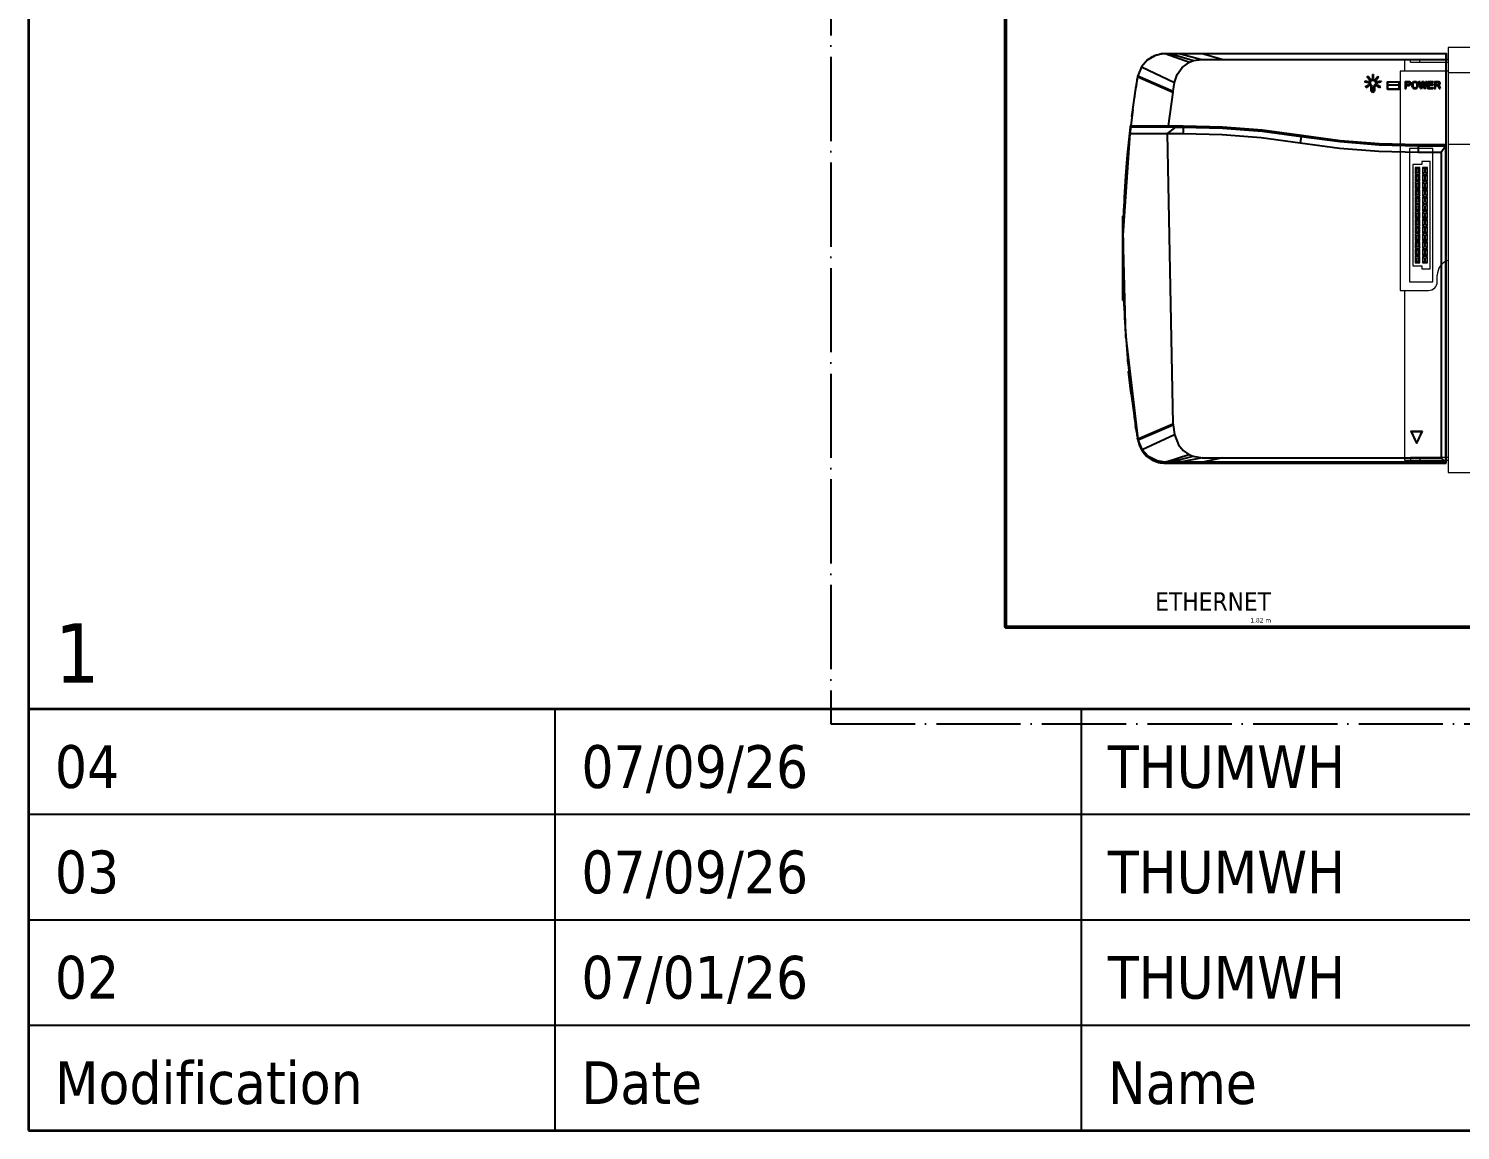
# Model space of a CAD drawing. Header units: millimetres. Extents: x 0 to 3780, y 0 to 2673.
# Drawn here: x 0 to 489.5, y 0 to 376.5 of the extents above; entities that cross this region are included whole.
import ezdxf
from ezdxf.enums import TextEntityAlignment as Align

# ---------------------------------------------------------------- set-up
doc = ezdxf.new("R2010")
doc.units = ezdxf.units.MM
doc.linetypes.add('EPL_DASHDOT', pattern=[1, 0.8, -0.1, 0, -0.1])
for name, color, linetype, lineweight in [('AM_0', 7, 'Continuous', 5), ('AM_4', 3, 'Continuous', 5), ('EPLAN102', 7, 'Continuous', 5), ('EPLAN201', 7, 'Continuous', 5), ('EPLAN307', 134, 'EPL_DASHDOT', 5), ('EPLAN400', 5, 'Continuous', 5), ('EPLAN451', 7, 'Continuous', 5), ('EPLAN452', 7, 'Continuous', 5), ('EPLAN453', 7, 'Continuous', 5), ('EPLAN500', 7, 'Continuous', 5), ('EPLAN501', 7, 'Continuous', 5), ('EPLAN502', 7, 'Continuous', 5), ('EPLAN503', 7, 'Continuous', 5), ('EPLAN504', 7, 'Continuous', 5), ('EPLAN700', 12, 'Continuous', 5), ('EPLAN710', 5, 'Continuous', 5), ('EPLAN714', 7, 'Continuous', 5)]:
    doc.layers.add(name, color=color, linetype=linetype, lineweight=lineweight)
doc.styles.add('Tahoma', font='')
doc.styles.get('Tahoma').set_extended_font_data('Tahoma')

# ---------------------------------------------------------------- blocks, each defined once
blk = doc.blocks.new('EPLFRAME')
at = {"layer": 'EPLAN201', "linetype": 'Continuous', "lineweight": 35, "ltscale": 4}
blk.add_line((0, 144), (3780, 144), dxfattribs=at)
at = {"layer": 'EPLAN201', "linetype": 'Continuous', "lineweight": 25, "ltscale": 4}
for p, q in [((180, 0), (180, 144)), ((360, 0), (360, 144)), ((0, 108), (900, 108)), ((0, 72), (900, 72)), ((0, 36), (1656, 36))]:
    blk.add_line(p, q, dxfattribs=at)
at = {"layer": 'EPLAN201', "linetype": 'Continuous', "lineweight": 35, "ltscale": 4}
blk.add_lwpolyline([(0, 0), (3780, 0), (3780, 2673), (0, 2673)], close=True, dxfattribs=at)
at = {"layer": 'EPLAN201', "color": 7, "style": 'Tahoma'}
for s, height, p in [('Modification', 14.6286, (9, 9)), ('Date', 14.629, (189, 9)), ('Name', 14.629, (369, 9))]:
    blk.add_text(s, height=height, dxfattribs=at).set_placement(p)
at = {"layer": 'EPLAN451', "color": 7, "style": 'Tahoma'}
for tag, p, height in [('14_10014', (909, 108), 20.32), ('14_10015', (1665, 108), 20.32), ('14_10011', (909, 45), 20.32), ('14_10013', (2988, 45), 14.63), ('14_10151', (657, 9), 14.63), ('14_10300', (3735, 9), 14.63)]:
    blk.add_attdef(tag, p, '', height=height, dxfattribs=at)
blk.add_attdef('4_25020', text='', height=14.63, dxfattribs=at).set_placement((3717, 9), align=Align.RIGHT)
at = {"layer": 'EPLAN452', "color": 7, "style": 'Tahoma'}
for tag, p, height in [('4_11041', (9, 153), 20.32), ('4_11071[1]', (9, 117), 14.63), ('4_11074[1]', (189, 117), 14.63), ('4_11070[1]', (369, 117), 14.63), ('4_11024', (657, 117), 14.63), ('4_11011', (2079, 108), 20.32), ('4_11030', (2709, 108), 20.32), ('4_20132_1001', (3366, 117), 14.63), ('4_11071[2]', (9, 81), 14.63), ('4_11074[2]', (189, 81), 14.63), ('4_11070[2]', (369, 81), 14.63), ('4_11022', (657, 81), 14.63), ('4_20134_1001', (3366, 81), 14.63), ('4_11071[3]', (9, 45), 14.63), ('4_11074[3]', (189, 45), 14.63), ('4_11070[3]', (369, 45), 14.63), ('4_11080', (657, 45), 14.63), ('4_11059', (2709, 45), 14.63)]:
    blk.add_attdef(tag, p, '', height=height, dxfattribs=at)
for tag, height, p in [('4_11040', 20.32, (3771, 153)), ('4_11000', 14.63, (3771, 45)), ('4_11085', 14.63, (1269, 9)), ('4_11086', 14.63, (1647, 9))]:
    blk.add_attdef(tag, text='', height=height, dxfattribs=at).set_placement(p, align=Align.RIGHT)
at = {"layer": 'EPLAN453', "color": 7, "style": 'Tahoma'}
for tag, p in [('53_19005_1', (189, 2637)), ('53_19005', (567, 2637)), ('53_19005_8', (945, 2637)), ('53_19005_6', (1323, 2637)), ('53_19005_7', (1701, 2637)), ('53_19005_9', (2079, 2637)), ('53_19005_3', (2457, 2637)), ('53_19005_2', (2835, 2637)), ('53_19005_4', (3213, 2637)), ('53_19005_5', (3591, 2637))]:
    blk.add_attdef(tag, text='', height=12.19, dxfattribs=at).set_placement(p, align=Align.BOTTOM_CENTER)
blk = doc.blocks.new('EPLSYM_LibrarySPECIAL_Symbol2_Variant0_Placement1')
at = {"layer": 'EPLAN307', "lineweight": 25, "ltscale": 36}
blk.add_lwpolyline([(0, -1238.76), (720, -1238.76), (720, 0), (0, 0)], close=True, dxfattribs=at)
at = {"layer": 'EPLAN400', "color": 5, "style": 'Tahoma'}
blk.add_attdef('88_20010', text='', height=2.26, dxfattribs=at).set_placement((-1.5, -0.95), align=Align.TOP_RIGHT)
at = {"layer": 'EPLAN500', "color": 7, "style": 'Tahoma'}
blk.add_attdef('88_20027', text='', height=1.63, dxfattribs=at).set_placement((-1.5, -4.58), align=Align.TOP_RIGHT)
at = {"layer": 'EPLAN501', "color": 7, "style": 'Tahoma'}
blk.add_attdef('88_20011', text='', height=18.06, dxfattribs=at).set_placement((-1.5, -13.26), align=Align.TOP_RIGHT)
at = {"layer": 'EPLAN502', "color": 7, "style": 'Tahoma'}
blk.add_attdef('88_20025', text='', height=1.63, dxfattribs=at).set_placement((-1.5, -12.68), align=Align.TOP_RIGHT)
at = {"layer": 'EPLAN503', "color": 7, "style": 'Tahoma'}
blk.add_attdef('88_20024', text='', height=1.63, dxfattribs=at).set_placement((-1.5, -15.38), align=Align.TOP_RIGHT)
at = {"layer": 'EPLAN504', "color": 7, "style": 'Tahoma'}
blk.add_attdef('88_20901[1]', text='', height=1.63, dxfattribs=at).set_placement((-1.5, -7.28), align=Align.TOP_RIGHT)
blk = doc.blocks.new('EPLSYM_LibrarySPECIAL_Symbol202_Variant0_Placement43_11')
at = {"layer": 'EPLAN700', "color": 3, "lineweight": 50, "ltscale": 36}
blk.add_lwpolyline([(0, 0), (0, -85.95), (-183.51, -85.95), (-183.51, 1000.05), (276.49, 1002.05)], dxfattribs=at)
at = {"layer": 'EPLAN710', "color": 5, "style": 'Tahoma'}
blk.add_attdef('17_20010', text='', height=2.26, dxfattribs=at).set_placement((-1, 9.1), align=Align.BOTTOM_LEFT)
at = {"layer": 'EPLAN714', "color": 7, "style": 'Tahoma'}
for tag, height, p in [('17_20027', 6.32, (-1, 6.4)), ('17_20250', 1.63, (-1, 3.7)), ('17_20011', 1.63, (-1, 1))]:
    blk.add_attdef(tag, text='', height=height, dxfattribs=at).set_placement(p, align=Align.BOTTOM_RIGHT)

msp = doc.modelspace()

# ---------------------------------------------------------------- linework, layer by layer
at = {"layer": 'AM_0'}
for p, q in [((495.23, 370.08), (485.33, 370.08)), ((485.33, 370.08), (485.33, 224.8)), ((470.43, 366.03), (470.43, 362.02)), ((470.43, 366.03), (485.33, 366.03)), ((472.43, 365.03), (472.43, 366.03)), ((472.43, 365.03), (485.33, 365.03)), ((485.33, 362.02), (468.93, 362.02)), ((468.93, 362.02), (468.93, 287.03)), ((495.23, 361.38), (485.33, 361.38)), ((480.09, 335.55), (472.14, 335.55)), ((472.14, 335.55), (472.14, 289.96)), ((480.09, 289.96), (480.09, 335.55)), ((485.33, 336.99), (495.23, 336.99)), ((473.27, 330.08), (473.27, 295.43)), ((476.27, 330.08), (473.27, 330.08)), ((474.52, 328.58), (474.02, 329.08)), ((474.02, 329.08), (474.02, 326.92)), ((475.67, 329.08), (474.02, 329.08)), ((474.52, 328.58), (474.52, 327.42)), ((475.18, 328.58), (474.52, 328.58)), ((475.18, 328.58), (475.67, 329.08)), ((475.18, 327.42), (475.18, 328.58)), ((475.67, 326.92), (475.67, 329.08)), ((479.19, 331.12), (476.27, 331.12)), ((476.27, 331.12), (476.27, 330.08)), ((478.21, 329.08), (476.56, 329.08)), ((476.56, 329.08), (476.56, 326.92)), ((477.06, 328.58), (476.56, 329.08)), ((477.72, 328.58), (477.06, 328.58)), ((477.06, 328.58), (477.06, 327.42)), ((477.72, 328.58), (478.21, 329.08)), ((477.72, 327.42), (477.72, 328.58)), ((478.21, 326.92), (478.21, 329.08)), ((479.19, 294.39), (479.19, 331.12)), ((474.52, 327.42), (474.02, 326.92)), ((474.02, 326.92), (475.67, 326.92)), ((474.02, 326.54), (474.02, 324.38)), ((475.67, 326.54), (474.02, 326.54)), ((474.52, 326.04), (474.02, 326.54)), ((474.52, 324.88), (474.02, 324.38)), ((474.02, 324.38), (475.67, 324.38)), ((474.02, 324), (474.02, 321.84)), ((475.67, 324), (474.02, 324)), ((474.52, 323.5), (474.02, 324)), ((474.52, 327.42), (475.18, 327.42)), ((474.52, 326.04), (474.52, 324.88)), ((475.18, 326.04), (474.52, 326.04)), ((474.52, 324.88), (475.18, 324.88)), ((474.52, 323.5), (474.52, 322.34)), ((475.18, 323.5), (474.52, 323.5)), ((475.18, 327.42), (475.67, 326.92)), ((475.18, 326.04), (475.67, 326.54)), ((475.18, 324.88), (475.18, 326.04)), ((475.18, 324.88), (475.67, 324.38)), ((475.18, 323.5), (475.67, 324)), ((475.18, 322.34), (475.18, 323.5)), ((475.67, 324.38), (475.67, 326.54)), ((475.67, 321.84), (475.67, 324)), ((477.06, 327.42), (476.56, 326.92)), ((476.56, 326.92), (478.21, 326.92)), ((476.56, 326.54), (476.56, 324.38)), ((478.21, 326.54), (476.56, 326.54)), ((477.06, 326.04), (476.56, 326.54)), ((477.06, 324.88), (476.56, 324.38)), ((476.56, 324.38), (478.21, 324.38)), ((477.06, 323.5), (476.56, 324)), ((476.56, 324), (476.56, 321.84)), ((478.21, 324), (476.56, 324)), ((477.06, 327.42), (477.72, 327.42)), ((477.06, 326.04), (477.06, 324.88)), ((477.72, 326.04), (477.06, 326.04)), ((477.06, 324.88), (477.72, 324.88)), ((477.06, 323.5), (477.06, 322.34)), ((477.72, 323.5), (477.06, 323.5)), ((477.72, 327.42), (478.21, 326.92)), ((477.72, 326.04), (478.21, 326.54)), ((477.72, 324.88), (477.72, 326.04)), ((477.72, 324.88), (478.21, 324.38)), ((477.72, 323.5), (478.21, 324)), ((477.72, 322.34), (477.72, 323.5)), ((478.21, 324.38), (478.21, 326.54)), ((478.21, 321.84), (478.21, 324)), ((474.52, 322.34), (474.02, 321.84)), ((474.02, 321.84), (475.67, 321.84)), ((474.02, 321.46), (474.02, 319.3)), ((475.67, 321.46), (474.02, 321.46)), ((474.52, 320.96), (474.02, 321.46)), ((474.52, 319.8), (474.02, 319.3)), ((474.02, 319.3), (475.67, 319.3)), ((474.52, 318.42), (474.02, 318.92)), ((474.02, 318.92), (474.02, 316.76)), ((475.67, 318.92), (474.02, 318.92)), ((474.52, 322.34), (475.18, 322.34)), ((474.52, 320.96), (474.52, 319.8)), ((475.18, 320.96), (474.52, 320.96)), ((474.52, 319.8), (475.18, 319.8)), ((474.52, 318.42), (474.52, 317.26)), ((475.18, 318.42), (474.52, 318.42)), ((475.18, 322.34), (475.67, 321.84)), ((475.18, 320.96), (475.67, 321.46)), ((475.18, 319.8), (475.18, 320.96)), ((475.18, 319.8), (475.67, 319.3)), ((475.18, 318.42), (475.67, 318.92)), ((475.18, 317.26), (475.18, 318.42)), ((475.67, 319.3), (475.67, 321.46)), ((475.67, 316.76), (475.67, 318.92)), ((477.06, 322.34), (476.56, 321.84)), ((476.56, 321.84), (478.21, 321.84)), ((478.21, 321.46), (476.56, 321.46)), ((476.56, 321.46), (476.56, 319.3)), ((477.06, 320.96), (476.56, 321.46)), ((477.06, 319.8), (476.56, 319.3)), ((476.56, 319.3), (478.21, 319.3)), ((476.56, 318.92), (476.56, 316.76)), ((478.21, 318.92), (476.56, 318.92)), ((477.06, 318.42), (476.56, 318.92)), ((477.06, 322.34), (477.72, 322.34)), ((477.72, 320.96), (477.06, 320.96)), ((477.06, 320.96), (477.06, 319.8)), ((477.06, 319.8), (477.72, 319.8)), ((477.06, 318.42), (477.06, 317.26)), ((477.72, 318.42), (477.06, 318.42)), ((477.72, 322.34), (478.21, 321.84)), ((477.72, 320.96), (478.21, 321.46)), ((477.72, 319.8), (477.72, 320.96)), ((477.72, 319.8), (478.21, 319.3)), ((477.72, 318.42), (478.21, 318.92)), ((477.72, 317.26), (477.72, 318.42)), ((478.21, 319.3), (478.21, 321.46)), ((478.21, 316.76), (478.21, 318.92)), ((474.52, 317.26), (474.02, 316.76)), ((474.02, 316.76), (475.67, 316.76)), ((474.02, 316.38), (474.02, 314.22)), ((475.67, 316.38), (474.02, 316.38)), ((474.52, 315.88), (474.02, 316.38)), ((474.52, 314.72), (474.02, 314.22)), ((474.02, 314.22), (475.67, 314.22)), ((475.67, 313.84), (474.02, 313.84)), ((474.02, 313.84), (474.02, 311.68)), ((474.52, 313.34), (474.02, 313.84)), ((474.52, 317.26), (475.18, 317.26)), ((474.52, 315.88), (474.52, 314.72)), ((475.18, 315.88), (474.52, 315.88)), ((474.52, 314.72), (475.18, 314.72)), ((475.18, 313.34), (474.52, 313.34)), ((474.52, 313.34), (474.52, 312.18)), ((475.18, 317.26), (475.67, 316.76)), ((475.18, 315.88), (475.67, 316.38)), ((475.18, 314.72), (475.18, 315.88)), ((475.18, 314.72), (475.67, 314.22)), ((475.18, 313.34), (475.67, 313.84)), ((475.18, 312.18), (475.18, 313.34)), ((475.67, 314.22), (475.67, 316.38)), ((475.67, 311.68), (475.67, 313.84)), ((477.06, 317.26), (476.56, 316.76)), ((476.56, 316.76), (478.21, 316.76)), ((478.21, 316.38), (476.56, 316.38)), ((476.56, 316.38), (476.56, 314.22)), ((477.06, 315.88), (476.56, 316.38)), ((477.06, 314.72), (476.56, 314.22)), ((476.56, 314.22), (478.21, 314.22)), ((477.06, 313.34), (476.56, 313.84)), ((476.56, 313.84), (476.56, 311.68)), ((478.21, 313.84), (476.56, 313.84)), ((477.06, 317.26), (477.72, 317.26)), ((477.72, 315.88), (477.06, 315.88)), ((477.06, 315.88), (477.06, 314.72)), ((477.06, 314.72), (477.72, 314.72)), ((477.06, 313.34), (477.06, 312.18)), ((477.72, 313.34), (477.06, 313.34)), ((477.72, 317.26), (478.21, 316.76)), ((477.72, 315.88), (478.21, 316.38)), ((477.72, 314.72), (477.72, 315.88)), ((477.72, 314.72), (478.21, 314.22)), ((477.72, 313.34), (478.21, 313.84)), ((477.72, 312.18), (477.72, 313.34)), ((478.21, 314.22), (478.21, 316.38)), ((478.21, 311.68), (478.21, 313.84)), ((474.52, 312.18), (474.02, 311.68)), ((474.02, 311.68), (475.67, 311.68)), ((474.52, 310.8), (474.02, 311.3)), ((474.02, 311.3), (474.02, 309.14)), ((475.67, 311.3), (474.02, 311.3)), ((474.52, 309.64), (474.02, 309.14)), ((474.02, 309.14), (475.67, 309.14)), ((474.02, 308.76), (474.02, 306.6)), ((475.67, 308.76), (474.02, 308.76)), ((474.52, 308.26), (474.02, 308.76)), ((474.52, 312.18), (475.18, 312.18)), ((474.52, 310.8), (474.52, 309.64)), ((475.18, 310.8), (474.52, 310.8)), ((474.52, 309.64), (475.18, 309.64)), ((475.18, 312.18), (475.67, 311.68)), ((475.18, 310.8), (475.67, 311.3)), ((475.18, 309.64), (475.18, 310.8)), ((475.18, 309.64), (475.67, 309.14)), ((475.18, 308.26), (475.67, 308.76)), ((475.67, 309.14), (475.67, 311.3)), ((475.67, 306.6), (475.67, 308.76)), ((477.06, 312.18), (476.56, 311.68)), ((476.56, 311.68), (478.21, 311.68)), ((478.21, 311.3), (476.56, 311.3)), ((476.56, 311.3), (476.56, 309.14)), ((477.06, 310.8), (476.56, 311.3)), ((477.06, 309.64), (476.56, 309.14)), ((476.56, 309.14), (478.21, 309.14)), ((476.56, 308.76), (476.56, 306.6)), ((478.21, 308.76), (476.56, 308.76)), ((477.06, 308.26), (476.56, 308.76)), ((477.06, 312.18), (477.72, 312.18)), ((477.72, 310.8), (477.06, 310.8)), ((477.06, 310.8), (477.06, 309.64)), ((477.06, 309.64), (477.72, 309.64)), ((477.72, 312.18), (478.21, 311.68)), ((477.72, 310.8), (478.21, 311.3)), ((477.72, 309.64), (477.72, 310.8)), ((477.72, 309.64), (478.21, 309.14)), ((477.72, 308.26), (478.21, 308.76)), ((478.21, 309.14), (478.21, 311.3)), ((478.21, 306.6), (478.21, 308.76)), ((474.52, 307.1), (474.02, 306.6)), ((474.02, 306.6), (475.67, 306.6)), ((475.67, 306.22), (474.02, 306.22)), ((474.02, 306.22), (474.02, 304.06)), ((474.52, 305.72), (474.02, 306.22)), ((474.52, 304.56), (474.02, 304.06)), ((474.02, 304.06), (475.67, 304.06)), ((474.52, 303.18), (474.02, 303.68)), ((474.02, 303.68), (474.02, 301.52)), ((475.67, 303.68), (474.02, 303.68)), ((474.52, 308.26), (474.52, 307.1)), ((475.18, 308.26), (474.52, 308.26)), ((474.52, 307.1), (475.18, 307.1)), ((475.18, 305.72), (474.52, 305.72)), ((474.52, 305.72), (474.52, 304.56)), ((474.52, 304.56), (475.18, 304.56)), ((475.18, 307.1), (475.18, 308.26)), ((475.18, 307.1), (475.67, 306.6)), ((475.18, 305.72), (475.67, 306.22)), ((475.18, 304.56), (475.18, 305.72)), ((475.18, 304.56), (475.67, 304.06)), ((475.18, 303.18), (475.67, 303.68)), ((475.67, 304.06), (475.67, 306.22)), ((475.67, 301.52), (475.67, 303.68)), ((477.06, 307.1), (476.56, 306.6)), ((476.56, 306.6), (478.21, 306.6)), ((478.21, 306.22), (476.56, 306.22)), ((476.56, 306.22), (476.56, 304.06)), ((477.06, 305.72), (476.56, 306.22)), ((477.06, 304.56), (476.56, 304.06)), ((476.56, 304.06), (478.21, 304.06)), ((478.21, 303.68), (476.56, 303.68)), ((476.56, 303.68), (476.56, 301.52)), ((477.06, 303.18), (476.56, 303.68)), ((477.06, 308.26), (477.06, 307.1)), ((477.72, 308.26), (477.06, 308.26)), ((477.06, 307.1), (477.72, 307.1)), ((477.72, 305.72), (477.06, 305.72)), ((477.06, 305.72), (477.06, 304.56)), ((477.06, 304.56), (477.72, 304.56)), ((477.72, 307.1), (477.72, 308.26)), ((477.72, 307.1), (478.21, 306.6)), ((477.72, 305.72), (478.21, 306.22)), ((477.72, 304.56), (477.72, 305.72)), ((477.72, 304.56), (478.21, 304.06)), ((477.72, 303.18), (478.21, 303.68)), ((478.21, 304.06), (478.21, 306.22)), ((478.21, 301.52), (478.21, 303.68)), ((474.52, 302.02), (474.02, 301.52)), ((474.02, 301.52), (475.67, 301.52)), ((475.67, 301.14), (474.02, 301.14)), ((474.02, 301.14), (474.02, 298.98)), ((474.52, 300.64), (474.02, 301.14)), ((474.52, 299.48), (474.02, 298.98)), ((474.02, 298.98), (475.67, 298.98)), ((474.02, 298.6), (474.02, 296.44)), ((475.67, 298.6), (474.02, 298.6)), ((474.52, 298.1), (474.02, 298.6)), ((475.18, 303.18), (474.52, 303.18)), ((474.52, 303.18), (474.52, 302.02)), ((474.52, 302.02), (475.18, 302.02)), ((475.18, 300.64), (474.52, 300.64)), ((474.52, 300.64), (474.52, 299.48)), ((474.52, 299.48), (475.18, 299.48)), ((475.18, 302.02), (475.18, 303.18)), ((475.18, 302.02), (475.67, 301.52)), ((475.18, 300.64), (475.67, 301.14)), ((475.18, 299.48), (475.18, 300.64)), ((475.18, 299.48), (475.67, 298.98)), ((475.18, 298.1), (475.67, 298.6)), ((475.67, 298.98), (475.67, 301.14)), ((475.67, 296.44), (475.67, 298.6)), ((477.06, 302.02), (476.56, 301.52)), ((476.56, 301.52), (478.21, 301.52)), ((478.21, 301.14), (476.56, 301.14)), ((476.56, 301.14), (476.56, 298.98)), ((477.06, 300.64), (476.56, 301.14)), ((477.06, 299.48), (476.56, 298.98)), ((476.56, 298.98), (478.21, 298.98)), ((478.21, 298.6), (476.56, 298.6)), ((476.56, 298.6), (476.56, 296.44)), ((477.06, 298.1), (476.56, 298.6)), ((477.72, 303.18), (477.06, 303.18)), ((477.06, 303.18), (477.06, 302.02)), ((477.06, 302.02), (477.72, 302.02)), ((477.72, 300.64), (477.06, 300.64)), ((477.06, 300.64), (477.06, 299.48)), ((477.06, 299.48), (477.72, 299.48)), ((477.72, 302.02), (477.72, 303.18)), ((477.72, 302.02), (478.21, 301.52)), ((477.72, 300.64), (478.21, 301.14)), ((477.72, 299.48), (477.72, 300.64)), ((477.72, 299.48), (478.21, 298.98)), ((477.72, 298.1), (478.21, 298.6)), ((478.21, 298.98), (478.21, 301.14)), ((478.21, 296.44), (478.21, 298.6)), ((473.27, 295.43), (476.27, 295.43)), ((474.52, 296.94), (474.02, 296.44)), ((474.02, 296.44), (475.67, 296.44)), ((474.52, 298.1), (474.52, 296.94)), ((475.18, 298.1), (474.52, 298.1)), ((474.52, 296.94), (475.18, 296.94)), ((475.18, 296.94), (475.18, 298.1)), ((475.18, 296.94), (475.67, 296.44)), ((476.27, 295.43), (476.27, 294.39)), ((476.27, 294.39), (479.19, 294.39)), ((477.06, 296.94), (476.56, 296.44)), ((476.56, 296.44), (478.21, 296.44)), ((477.72, 298.1), (477.06, 298.1)), ((477.06, 298.1), (477.06, 296.94)), ((477.06, 296.94), (477.72, 296.94)), ((477.72, 296.94), (477.72, 298.1)), ((477.72, 296.94), (478.21, 296.44)), ((472.14, 289.96), (480.09, 289.96)), ((481.58, 290.03), (481.58, 292.2)), ((468.93, 287.03), (478.58, 287.03)), ((470.43, 287.03), (470.43, 229.03)), ((470.43, 229.03), (485.33, 229.03)), ((472.43, 230.03), (485.33, 230.03)), ((472.43, 230.03), (472.43, 229.03)), ((485.33, 224.8), (495.23, 224.8))]:
    msp.add_line(p, q, dxfattribs=at)
for centre, radius, start, end in [((486.93, 292.2), 5.35, 107.4015, 180), ((478.58, 290.03), 3, 270, 0)]:
    msp.add_arc(centre, radius, start, end, dxfattribs=at)
at = {"layer": 'AM_4'}
for p, q in [((475.61, 365.03), (475.61, 366.03)), ((475.61, 230.03), (475.61, 229.03))]:
    msp.add_line(p, q, dxfattribs=at)
at = {"layer": 'EPLAN102', "lineweight": 25, "ltscale": 36}
for p, q in [((384.91, 367.19), (385.13, 367.36)), ((385.3, 367.43), (385.37, 367.45)), ((385.43, 367.47), (385.51, 367.5)), ((385.51, 367.5), (385.56, 367.51)), ((385.81, 367.59), (387.05, 367.88)), ((386.12, 367.66), (386.59, 367.79)), ((386.59, 367.79), (386.88, 367.84)), ((387.21, 367.89), (387.55, 367.95)), ((388.55, 368), (484.59, 368)), ((388.55, 368), (396.83, 364.99)), ((389.09, 368), (389.59, 368)), ((390.24, 368), (398.28, 365.57)), ((390.75, 368), (391.07, 368)), ((393.34, 368), (401.1, 366)), ((396.59, 368), (397.59, 368)), ((400.09, 368), (401.09, 368)), ((401.24, 368), (408.34, 366)), ((409.09, 368), (410.09, 368)), ((412.59, 368), (422.59, 368)), ((425.09, 368), (435.09, 368)), ((437.59, 368), (447.59, 368)), ((380.42, 363.42), (380.89, 364.12)), ((380.89, 364.12), (382.55, 365.86)), ((383.82, 366.6), (384.26, 366.97)), ((394.42, 363.26), (396.83, 364.99)), ((396.83, 364.99), (398.28, 365.57)), ((398.28, 365.57), (401.1, 366)), ((401.1, 366), (484.59, 366)), ((378.3, 354.46), (379.18, 360.05)), ((378.73, 357.24), (378.86, 358.1)), ((378.86, 358.1), (378.97, 358.73)), ((378.86, 358.1), (378.97, 358.73)), ((456.85, 358.67), (457.97, 358.47)), ((457.91, 358.11), (457.97, 358.47)), ((457.92, 360.28), (458.65, 359.4)), ((458.33, 358.37), (458.67, 358.94)), ((458.38, 359.17), (458.65, 359.4)), ((458.67, 358.94), (459.26, 359.28)), ((458.67, 358.27), (458.92, 358.69)), ((458.89, 357.35), (459.11, 357.04)), ((458.92, 358.69), (459.35, 358.93)), ((459.26, 359.28), (459.93, 359.28)), ((459.35, 358.93), (459.84, 358.93)), ((459.41, 360.82), (459.77, 360.82)), ((459.77, 359.68), (459.77, 360.82)), ((459.84, 358.93), (460.27, 358.69)), ((459.93, 359.28), (460.52, 358.94)), ((460.08, 357.04), (460.3, 357.35)), ((460.27, 358.69), (460.52, 358.27)), ((460.3, 357.35), (460.53, 357.78)), ((460.52, 358.94), (460.86, 358.37)), ((460.52, 358.27), (460.53, 357.78)), ((460.56, 357.1), (460.88, 357.69)), ((460.81, 359.17), (461.55, 360.04)), ((460.86, 358.37), (460.88, 357.69)), ((461.27, 360.28), (461.55, 360.04)), ((461.28, 358.11), (462.4, 358.31)), ((462.34, 358.67), (462.4, 358.31)), ((464.59, 355.87), (464.59, 358.37)), ((470.59, 358.49), (471.84, 358.49)), ((470.91, 358.22), (471.9, 358.22)), ((471.84, 358.49), (472.11, 358.44)), ((471.9, 358.22), (472.05, 358.17)), ((471.9, 357.43), (472.05, 357.48)), ((472.05, 358.17), (472.16, 358.06)), ((472.05, 357.48), (472.16, 357.59)), ((472.11, 358.44), (472.31, 358.28)), ((472.94, 357.64), (472.99, 357.9)), ((472.99, 357.9), (473.09, 358.12)), ((473.09, 358.12), (473.3, 358.33)), ((473.25, 357.64), (473.3, 357.85)), ((473.3, 358.33), (473.51, 358.44)), ((473.3, 357.85), (473.41, 358.01)), ((473.41, 358.01), (473.56, 358.12)), ((473.51, 358.44), (473.77, 358.49)), ((473.56, 358.12), (473.77, 358.17)), ((473.77, 358.49), (474.19, 358.49)), ((473.77, 358.17), (474.19, 358.17)), ((474.19, 358.49), (474.45, 358.44)), ((474.19, 358.17), (474.4, 358.12)), ((474.4, 358.12), (474.55, 358.01)), ((474.45, 358.44), (474.66, 358.33)), ((474.55, 358.01), (474.66, 357.85)), ((474.66, 358.33), (474.87, 358.12)), ((474.66, 357.85), (474.71, 357.64)), ((474.71, 356.84), (474.71, 357.64)), ((478.36, 358.49), (480.23, 358.49)), ((478.67, 358.17), (480.23, 358.17)), ((480.02, 357.16), (480.02, 357.48)), ((480.23, 358.17), (480.23, 358.49)), ((480.65, 358.49), (481.9, 358.49)), ((480.96, 358.22), (481.95, 358.22)), ((481.9, 358.49), (482.16, 358.44)), ((481.95, 358.22), (482.11, 358.17)), ((481.95, 357.43), (482.11, 357.48)), ((482.11, 358.17), (482.21, 358.06)), ((482.11, 357.48), (482.21, 357.59)), ((482.16, 358.44), (482.37, 358.28)), ((482.21, 358.06), (482.26, 357.9)), ((482.21, 357.59), (482.26, 357.75)), ((482.26, 357.75), (482.26, 357.9)), ((377.5, 348.86), (378.3, 354.46)), ((378.03, 352.54), (378.29, 354.38)), ((378.29, 354.38), (378.3, 354.43)), ((378.31, 354.53), (378.44, 355.37)), ((378.42, 355.22), (378.46, 355.52)), ((457.24, 356.43), (458.23, 357)), ((458.05, 357.32), (458.23, 357)), ((458.63, 357.1), (458.8, 356.87)), ((458.8, 356.87), (458.9, 356.61)), ((458.9, 356.61), (458.93, 356.32)), ((459.26, 354.91), (459.59, 354.82)), ((459.29, 355.72), (459.89, 355.72)), ((459.33, 355.33), (459.44, 355.22)), ((459.44, 355.22), (459.59, 355.18)), ((459.59, 354.82), (459.92, 354.91)), ((459.92, 354.91), (460.17, 355.15)), ((459.94, 356.69), (460.08, 357.04)), ((460.29, 356.61), (460.39, 356.87)), ((460.39, 356.87), (460.56, 357.1)), ((461.14, 357.32), (462.13, 356.75)), ((461.95, 356.43), (462.13, 356.75)), ((464.62, 357.24), (468.57, 357.24)), ((471.84, 357.11), (472.11, 357.16)), ((472.11, 357.16), (472.31, 357.32)), ((472.99, 356.58), (473.09, 356.36)), ((473.09, 356.36), (473.3, 356.15)), ((473.3, 356.63), (473.41, 356.47)), ((473.3, 356.15), (473.51, 356.04)), ((473.41, 356.47), (473.56, 356.36)), ((473.51, 356.04), (473.77, 355.99)), ((473.56, 356.36), (473.77, 356.31)), ((473.77, 356.31), (474.19, 356.31)), ((473.77, 355.99), (474.19, 355.99)), ((474.19, 356.31), (474.4, 356.36)), ((474.19, 355.99), (474.45, 356.04)), ((474.4, 356.36), (474.55, 356.47)), ((474.45, 356.04), (474.66, 356.15)), ((474.55, 356.47), (474.66, 356.63)), ((474.66, 356.63), (474.71, 356.84)), ((474.66, 356.15), (474.87, 356.36)), ((478.67, 357.16), (480.02, 357.16)), ((480.23, 355.99), (480.23, 356.31)), ((481.84, 357.11), (482.26, 355.99)), ((482.26, 355.99), (482.63, 355.99)), ((377.21, 346.52), (377.48, 348.7)), ((377.48, 348.7), (377.49, 348.78)), ((376.75, 342.98), (392.07, 342.86)), ((376.76, 343), (376.79, 343.24)), ((385.49, 343), (394.68, 343)), ((385.77, 343), (385.84, 343)), ((385.84, 343), (390.34, 343)), ((390.34, 343), (390.42, 343)), ((392.07, 342.86), (394.68, 342.86)), ((394.68, 343.31), (408.22, 342.95)), ((394.68, 343), (394.68, 343.31)), ((394.68, 343), (408.2, 342.65)), ((401.44, 342.83), (408.2, 342.65)), ((408.2, 342.65), (421.69, 341.57)), ((408.22, 342.95), (421.72, 341.88)), ((375.72, 333.42), (376.46, 340.67)), ((408.08, 340.31), (421.44, 339.25)), ((408.2, 342.51), (421.67, 341.43)), ((414.95, 342.11), (421.69, 341.57)), ((421.44, 339.25), (434.72, 337.48)), ((421.67, 341.43), (435.07, 339.65)), ((421.69, 341.57), (435.1, 339.79)), ((421.72, 341.88), (435.14, 340.09)), ((428.39, 340.68), (435.09, 339.79)), ((435.1, 339.79), (448.37, 338.02)), ((435.14, 340.09), (448.4, 338.32)), ((448.35, 337.88), (461.7, 336.81)), ((448.37, 338.02), (455.04, 337.49)), ((448.37, 338.02), (461.71, 336.95)), ((448.4, 338.32), (461.73, 337.26)), ((448.12, 335.69), (461.59, 334.62)), ((461.59, 334.62), (475.09, 334.26)), ((461.7, 336.81), (475.09, 336.46)), ((461.71, 336.95), (468.4, 336.78)), ((461.71, 336.95), (475.1, 336.6)), ((461.73, 337.26), (475.09, 336.91)), ((475.1, 336.6), (480.59, 336.6)), ((479.59, 336.84), (484.59, 336.84)), ((479.59, 336.8), (479.59, 336.84)), ((479.59, 336.8), (480.59, 336.8)), ((482.59, 336.8), (484.59, 336.8)), ((482.59, 336.78), (484.59, 336.78)), ((482.59, 336.6), (484.59, 336.6)), ((482.92, 334.26), (484.45, 336.44)), ((374.18, 304.97), (374.65, 318.3)), ((374.65, 318.3), (374.65, 318.88)), ((374.39, 313), (374.53, 314.95)), ((374.39, 313.04), (374.45, 314.35)), ((374.45, 314.35), (374.56, 315.81)), ((374, 310.76), (374.07, 310.76)), ((374.13, 303.33), (374.33, 311.5)), ((374.33, 311.5), (374.35, 311.96)), ((374.34, 309.6), (374.35, 311.96)), ((374.35, 311.96), (374.36, 312.25)), ((374.36, 312.25), (374.38, 312.8)), ((374.37, 312.6), (374.38, 312.8)), ((374.38, 312.8), (374.39, 313)), ((374.12, 302.5), (374.13, 302.9)), ((374.12, 300.06), (374.12, 302.5)), ((374.12, 293.5), (374.12, 294.28)), ((374.12, 293.5), (374.18, 290.9)), ((374.12, 293.5), (374.22, 288.12)), ((374.26, 286.92), (374.26, 289.2)), ((374, 287.67), (374.07, 287.67)), ((374.22, 288.12), (374.25, 287.29)), ((374.25, 287), (374.26, 286.92)), ((374.26, 286.92), (374.46, 283.64)), ((374.26, 286.9), (374.39, 283)), ((374.29, 285.93), (374.33, 284.5)), ((374.32, 284.97), (374.33, 284.5)), ((374, 283.71), (374.07, 283.71)), ((374.36, 283.75), (374.38, 283.2)), ((374.38, 283.2), (374.39, 283)), ((374.39, 283), (374.58, 280.16)), ((374.65, 278.3), (374.65, 277.72)), ((374.65, 277.72), (375.66, 263.85)), ((375.17, 270.96), (379.26, 236.31)), ((375.66, 263.85), (377.16, 250.03)), ((375.71, 263.34), (375.81, 261.93)), ((375.73, 263.18), (375.81, 261.93)), ((375.81, 261.95), (375.81, 261.93)), ((375.81, 261.93), (375.87, 261.93)), ((376.91, 251.75), (377.92, 244.15)), ((376.93, 251.65), (376.94, 251.55)), ((376.94, 251.55), (377.27, 249.08)), ((376.94, 251.55), (376.98, 251.21)), ((377.16, 250.03), (379.18, 236.27)), ((377.92, 244.15), (379.08, 236.57)), ((377.95, 243.94), (377.98, 243.74)), ((377.98, 243.74), (378.39, 241.02)), ((378.33, 241.46), (378.43, 240.72)), ((378.36, 241.24), (378.46, 240.49)), ((378.43, 240.72), (378.46, 240.49)), ((378.56, 239.86), (378.69, 239)), ((378.69, 239), (378.83, 238.14)), ((378.83, 238.14), (379.07, 236.61)), ((378.93, 237.51), (378.96, 237.29)), ((472.68, 238.9), (472.74, 238.87)), ((474.59, 234.88), (476.45, 238.87)), ((476.45, 238.87), (476.51, 238.9)), ((379.74, 233.96), (380.71, 232.13)), ((380.69, 232.65), (380.89, 232.19)), ((380.89, 232.19), (382.91, 230.29)), ((393.17, 234.24), (394.72, 232.39)), ((484.59, 229), (484.59, 230.5)), ((384.2, 229.06), (384.26, 229.03)), ((384.26, 229.03), (385.72, 228.43)), ((385.72, 228.43), (386.03, 228.34)), ((386.03, 228.34), (386.26, 228.28)), ((386.9, 228.14), (388.09, 228.01)), ((388.55, 228), (484.59, 228)), ((388.58, 228.41), (388.89, 228.41)), ((389.09, 228), (389.23, 228)), ((389.55, 228), (390.49, 228)), ((389.59, 228), (390.09, 228)), ((390.49, 228), (397.59, 228)), ((400.09, 228), (410.09, 228)), ((401.19, 229.85), (482.92, 229.85)), ((412.59, 228), (422.59, 228)), ((424.52, 228.3), (424.52, 228)), ((424.59, 228), (424.59, 228.3)), ((425.09, 228), (435.09, 228)), ((437.59, 228), (447.59, 228)), ((484.44, 228.44), (484.45, 228.44)), ((484.59, 228), (484.59, 228.3))]:
    msp.add_line(p, q, dxfattribs=at)
for points in [[(385.13, 367.36), (382.55, 365.86), (385.37, 367.45)], [(384.26, 366.97), (385.13, 367.36), (385.3, 367.43)], [(388.55, 368), (385.37, 367.45), (385.81, 367.59)], [(387.55, 367.95), (388.55, 368), (387.05, 367.88)], [(484.59, 237.09), (484.59, 368), (484.59, 365.5)], [(380.42, 363.42), (379.24, 360.39), (391.25, 355.11)], [(382.55, 365.86), (380.42, 363.42), (391.72, 358.05)], [(391.2, 354.79), (391.25, 355.11), (391.72, 358.05), (392.66, 360.87), (394.42, 363.26)], [(378.97, 358.73), (379, 358.95), (379.18, 360.05), (379.18, 360.04)], [(379.2, 360.16), (379.18, 360.05), (391.2, 354.79)], [(379.2, 360.16), (379.22, 360.28), (379.24, 360.39)], [(456.85, 358.67), (456.79, 358.31), (457.91, 358.11)], [(457.92, 360.28), (457.64, 360.04), (458.38, 359.17)], [(458.33, 358.37), (458.31, 357.69), (458.63, 357.1)], [(458.67, 358.27), (458.66, 357.78), (458.89, 357.35)], [(459.41, 360.82), (459.41, 359.68), (459.77, 359.68)], [(460.81, 359.17), (460.54, 359.4), (461.27, 360.28)], [(461.28, 358.11), (461.22, 358.47), (462.34, 358.67)], [(464.62, 358.34), (464.59, 358.37), (468.59, 358.37)], [(464.62, 358.34), (468.57, 358.34), (468.57, 355.9), (468.59, 355.87), (468.59, 358.37), (468.57, 358.34)], [(464.62, 358.34), (464.62, 355.9), (468.57, 355.9)], [(470.59, 358.49), (470.59, 355.99), (470.91, 355.99)], [(470.91, 358.22), (470.91, 357.43), (471.9, 357.43)], [(472.16, 357.59), (472.21, 357.75), (472.21, 357.9), (472.16, 358.06)], [(472.31, 357.32), (472.47, 357.53), (472.52, 357.69), (472.52, 357.9), (472.47, 358.06), (472.31, 358.28)], [(472.94, 357.64), (472.94, 356.84), (472.99, 356.58)], [(473.25, 357.64), (473.25, 356.84), (473.3, 356.63)], [(474.87, 356.36), (474.97, 356.58), (475.02, 356.84), (475.02, 357.64), (474.97, 357.9), (474.87, 358.12)], [(475.75, 358.49), (476.06, 356.58), (476.48, 358.49), (476.9, 358.49), (477.31, 356.58), (477.63, 358.49), (477.94, 358.49), (477.52, 355.99), (477.11, 355.99), (476.69, 358.01), (476.27, 355.99), (475.86, 355.99), (475.44, 358.49), (475.75, 358.49)], [(478.36, 358.49), (478.36, 355.99), (480.23, 355.99)], [(478.67, 358.17), (478.67, 357.48), (480.02, 357.48)], [(480.65, 358.49), (480.65, 355.99), (480.96, 355.99)], [(480.96, 358.22), (480.96, 357.43), (481.95, 357.43)], [(482.37, 357.32), (482.52, 357.53), (482.57, 357.69), (482.57, 357.9), (482.52, 358.06), (482.37, 358.28)], [(378.46, 355.52), (378.5, 355.75), (378.59, 356.38)], [(378.59, 356.38), (378.73, 357.24), (378.59, 356.38)], [(391.2, 354.79), (389.59, 343.31), (394.68, 343.31)], [(457.24, 356.43), (457.06, 356.75), (458.05, 357.32)], [(458.93, 356.32), (458.93, 355.48), (459.02, 355.15), (459.26, 354.91)], [(459.11, 357.04), (459.25, 356.69), (459.29, 356.32)], [(459.29, 356.32), (459.29, 356.08), (459.89, 356.08)], [(459.29, 355.72), (459.29, 355.48), (459.33, 355.33)], [(459.59, 355.18), (459.74, 355.22), (459.85, 355.33)], [(459.85, 355.33), (459.89, 355.48), (459.89, 355.72)], [(459.89, 356.08), (459.89, 356.32), (459.94, 356.69)], [(460.17, 355.15), (460.25, 355.48), (460.25, 356.32), (460.29, 356.61)], [(461.14, 357.32), (460.96, 357), (461.95, 356.43)], [(464.62, 355.9), (464.59, 355.87), (468.59, 355.87)], [(470.91, 355.99), (470.91, 357.11), (471.84, 357.11)], [(478.67, 357.16), (478.67, 356.31), (480.23, 356.31)], [(480.96, 355.99), (480.96, 357.11), (481.84, 357.11)], [(482.37, 357.32), (482.16, 357.21), (482.63, 355.99)], [(377.5, 348.86), (376.79, 343.24), (389.59, 343.31)], [(376.55, 340.66), (376.46, 340.67), (376.73, 343)], [(376.75, 342.98), (376.55, 340.66), (389.24, 340.66)], [(376.75, 342.98), (376.73, 343), (385.49, 343)], [(392.07, 342.86), (389.3, 340.66), (394.68, 340.66)], [(394.68, 343), (394.68, 342.86), (408.2, 342.51)], [(394.68, 342.86), (394.68, 340.66), (408.08, 340.31)], [(375.17, 270.96), (374.26, 305.84), (376.55, 340.66)], [(389.3, 340.66), (389.24, 340.66), (391.22, 241.4)], [(435.07, 339.65), (434.72, 337.48), (448.12, 335.69)], [(435.1, 339.79), (435.07, 339.65), (448.35, 337.88)], [(435.14, 340.09), (435.09, 339.79), (441.73, 338.9)], [(374.65, 318.88), (375.11, 326.15), (375.72, 333.42)], [(475.09, 336.6), (475.09, 336.91), (484.59, 336.91)], [(475.1, 336.6), (475.09, 336.46), (484.45, 336.46)], [(475.09, 336.46), (475.09, 334.26), (482.92, 334.26)], [(480.59, 336.84), (480.59, 336.51), (482.59, 336.51), (482.59, 336.84)], [(482.92, 334.26), (482.92, 229.85), (484.44, 228.44)], [(484.45, 336.44), (484.45, 228.44), (484.59, 228.3), (484.59, 336.6), (484.45, 336.46), (484.45, 336.44)], [(374.35, 311.97), (374.35, 311.96), (374.5, 314.08)], [(374.07, 283.71), (374.07, 312.29), (374, 312.29), (374, 283.71)], [(374.18, 304.97), (374.18, 291.63), (374.65, 278.3)], [(374.13, 303.33), (374.11, 295.17), (374.25, 287)], [(374.36, 283.75), (374.33, 284.5), (374.34, 284.5)], [(376.91, 251.75), (376.06, 259.37), (376.14, 259.37)], [(378.56, 239.86), (378.46, 240.49), (378.56, 239.86)], [(379.26, 236.3), (379.26, 236.31), (391.22, 241.4)], [(380.69, 232.65), (379.33, 235.95), (391.27, 241.06)], [(391.22, 241.4), (391.27, 241.06), (391.8, 237.81), (393.17, 234.24)], [(378.83, 238.14), (378.83, 238.14), (378.93, 237.51)], [(378.93, 237.51), (378.96, 237.29), (379.05, 236.74)], [(379.1, 236.44), (379.08, 236.57), (379.13, 236.57)], [(379.13, 236.28), (379.1, 236.44), (379.15, 236.44)], [(379.13, 236.28), (379.15, 236.11), (379.18, 235.95), (379.74, 233.96)], [(380.69, 232.65), (379.18, 236.27), (379.27, 236.29)], [(379.26, 236.3), (379.27, 236.29), (379.29, 236.18), (379.31, 236.06), (379.33, 235.95)], [(382.91, 230.29), (380.69, 232.65), (391.8, 237.81)], [(474.59, 234.8), (472.68, 238.9), (476.51, 238.9)], [(474.59, 234.88), (472.74, 238.87), (476.45, 238.87)], [(474.59, 234.88), (474.59, 234.8), (476.51, 238.9)], [(380.89, 231.88), (382.06, 230.56), (380.71, 232.13), (380.89, 231.88)], [(382.21, 230.43), (382.06, 230.56), (382.61, 230.56)], [(384.1, 229.11), (382.21, 230.43), (382.76, 230.43)], [(384.27, 229.33), (385.79, 228.82), (382.91, 230.29), (384.27, 229.33)], [(390.67, 228.42), (388.89, 228.41), (396.67, 230.99)], [(394.27, 228.43), (390.67, 228.42), (398.09, 230.37)], [(394.72, 232.39), (396.67, 230.99), (398.09, 230.37), (401.19, 229.85)], [(385.72, 228.43), (384.1, 229.11), (386.26, 228.28)], [(388.57, 228.3), (385.79, 228.82), (388.58, 228.41), (388.57, 228.3), (484.59, 228.3)], [(386.9, 228.14), (386.26, 228.28), (388.55, 228)], [(388.09, 228.01), (388.55, 228), (388.55, 228.3)], [(401.19, 229.85), (394.27, 228.43), (401.85, 228.44)], [(408.16, 229.85), (401.85, 228.44), (484.44, 228.44)]]:
    msp.add_lwpolyline(points, dxfattribs=at)

# ---------------------------------------------------------------- block references
ref = msp.add_blockref('EPLFRAME', (0, 0))
ref.add_attrib('4_11074[1]', '07/09/26', (189, 117), dxfattribs={"layer": 'EPLAN452', "color": 7, "height": 14.629, "style": 'Tahoma'})
ref.add_attrib('4_11071[3]', '02', (9, 45), dxfattribs={"layer": 'EPLAN452', "color": 7, "height": 14.629, "style": 'Tahoma'})
ref.add_attrib('4_11071[1]', '04', (9, 117), dxfattribs={"layer": 'EPLAN452', "color": 7, "height": 14.629, "style": 'Tahoma'})
ref.add_attrib('4_11070[1]', 'THUMWH', (369, 117), dxfattribs={"layer": 'EPLAN452', "color": 7, "height": 14.629, "style": 'Tahoma'})
ref.add_attrib('4_11041', '1', (9, 153), dxfattribs={"layer": 'EPLAN452', "color": 7, "height": 20.32, "style": 'Tahoma'})
ref.add_attrib('4_11074[3]', '07/01/26', (189, 45), dxfattribs={"layer": 'EPLAN452', "color": 7, "height": 14.629, "style": 'Tahoma'})
ref.add_attrib('4_11070[2]', 'THUMWH', (369, 81), dxfattribs={"layer": 'EPLAN452', "color": 7, "height": 14.629, "style": 'Tahoma'})
ref.add_attrib('4_11071[2]', '03', (9, 81), dxfattribs={"layer": 'EPLAN452', "color": 7, "height": 14.629, "style": 'Tahoma'})
ref.add_attrib('4_11070[3]', 'THUMWH', (369, 45), dxfattribs={"layer": 'EPLAN452', "color": 7, "height": 14.629, "style": 'Tahoma'})
ref.add_attrib('4_11074[2]', '07/09/26', (189, 81), dxfattribs={"layer": 'EPLAN452', "color": 7, "height": 14.629, "style": 'Tahoma'})
msp.add_blockref('EPLSYM_LibrarySPECIAL_Symbol2_Variant0_Placement1', (274.24, 1377.69))
ref = msp.add_blockref('EPLSYM_LibrarySPECIAL_Symbol202_Variant0_Placement43_11', (517.51, 257.95))
ref.add_attrib('17_20250', '1.82 m', dxfattribs={"layer": 'EPLAN714', "color": 7, "height": 1.625, "style": 'Tahoma'}).set_placement((424.76, 173), align=Align.BOTTOM_RIGHT)
ref.add_attrib('17_20027', 'ETHERNET', dxfattribs={"layer": 'EPLAN714', "color": 7, "height": 6.321, "style": 'Tahoma'}).set_placement((424.76, 175.7), align=Align.BOTTOM_RIGHT)

doc.saveas('drawing.dxf')
